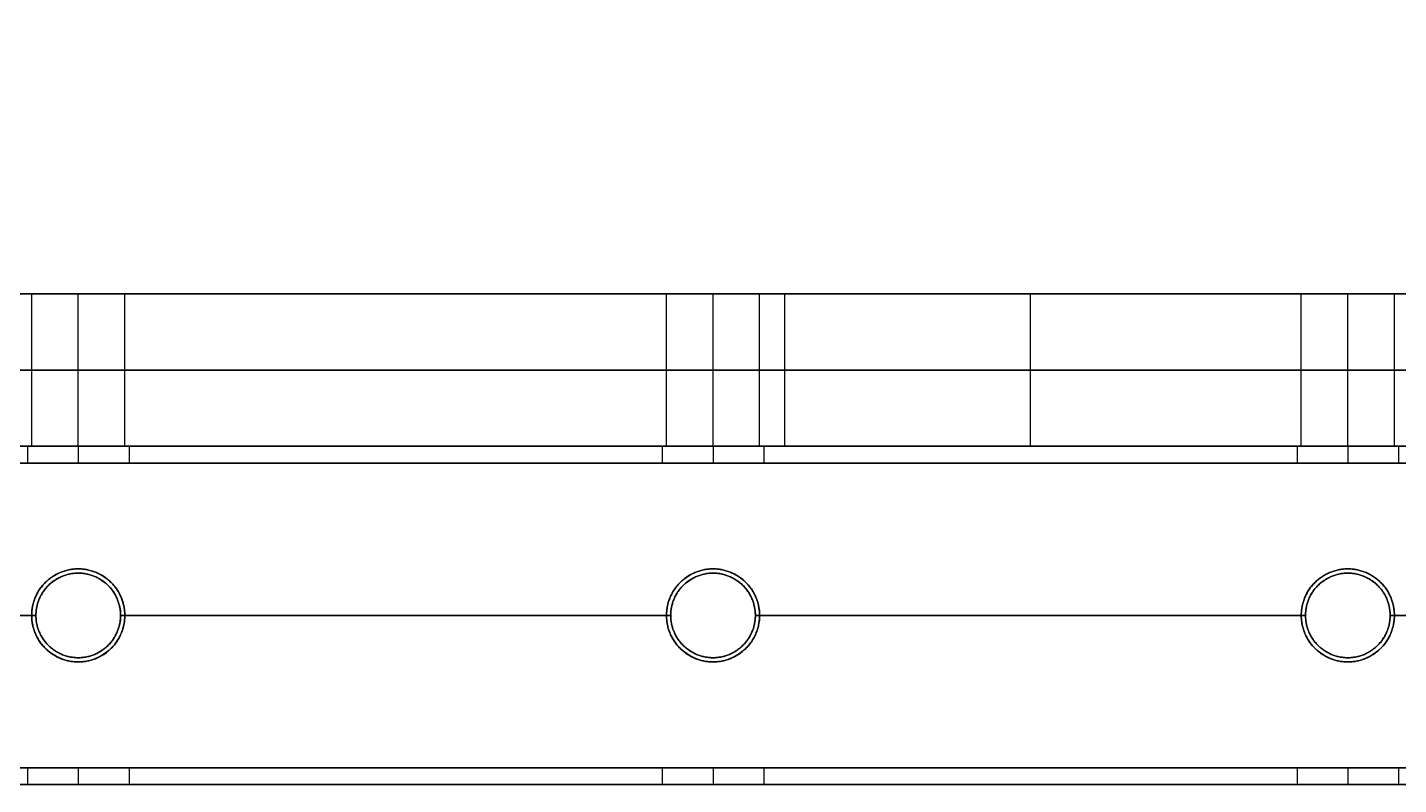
# Model space of a CAD drawing. Header units: millimetres. Extents: x -6529 to 809, y -8611 to 207.
# Drawn here: x -417.5 to -255.5, y -5011.2 to -4921.7 of the extents above; entities that cross this region are included whole.
import ezdxf

# ---------------------------------------------------------------- set-up
doc = ezdxf.new("R2010")
doc.units = ezdxf.units.MM
doc.header["$MEASUREMENT"] = 0
for name, color, linetype, true_color in [('gaten$11mm', 7, 'Continuous', 0xff6a35), ('platen', 7, 'Continuous', 0x007f00), ('staal', 5, 'Continuous', 0x0000ff)]:
    doc.layers.add(name, color=color, linetype=linetype, true_color=true_color)

# ---------------------------------------------------------------- blocks, each defined once
blk = doc.blocks.new('top plaat')
at = {"layer": 'platen'}
for p, q in [((95.5, -1250.5), (95.5, -1250.5, 18)), ((170.5, -1250.5), (170.5, -1250.5, 18)), ((245.5, -1250.5), (245.5, -1250.5, 18)), ((90, -1256), (90, -1256, 18)), ((101, -1256), (101, -1256, 18)), ((165, -1256), (165, -1256, 18)), ((176, -1256), (176, -1256, 18)), ((240, -1256), (240, -1256, 18)), ((251, -1256), (251, -1256, 18)), ((95.5, -1261.5), (95.5, -1261.5, 18)), ((170.5, -1261.5), (170.5, -1261.5, 18)), ((245.5, -1261.5), (245.5, -1261.5, 18))]:
    blk.add_line(p, q, dxfattribs=at)
for points, knots in [([(95.5, -1261.5), (90, -1261.5), (90, -1256), (90, -1250.5), (95.5, -1250.5), (101, -1250.5), (101, -1256), (101, -1261.5), (95.5, -1261.5)], [-31.415927, -31.415927, -31.415927, -23.561945, -23.561945, -15.707963, -15.707963, -7.853982, -7.853982, 0, 0, 0]), ([(95.5, -1261.5, 18), (90, -1261.5, 18), (90, -1256, 18), (90, -1250.5, 18), (95.5, -1250.5, 18), (101, -1250.5, 18), (101, -1256, 18), (101, -1261.5, 18), (95.5, -1261.5, 18)], [-31.415927, -31.415927, -31.415927, -23.561945, -23.561945, -15.707963, -15.707963, -7.853982, -7.853982, 0, 0, 0]), ([(95.5, -1261.5, 9), (101, -1261.5, 9), (101, -1256, 9), (101, -1250.5, 9), (95.5, -1250.5, 9), (90, -1250.5, 9), (90, -1256, 9), (90, -1261.5, 9), (95.5, -1261.5, 9)], [0, 0, 0, 7.853982, 7.853982, 15.707963, 15.707963, 23.561945, 23.561945, 31.415927, 31.415927, 31.415927]), ([(170.5, -1261.5), (165, -1261.5), (165, -1256), (165, -1250.5), (170.5, -1250.5), (176, -1250.5), (176, -1256), (176, -1261.5), (170.5, -1261.5)], [-31.415927, -31.415927, -31.415927, -23.561945, -23.561945, -15.707963, -15.707963, -7.853982, -7.853982, 0, 0, 0]), ([(170.5, -1261.5, 18), (165, -1261.5, 18), (165, -1256, 18), (165, -1250.5, 18), (170.5, -1250.5, 18), (176, -1250.5, 18), (176, -1256, 18), (176, -1261.5, 18), (170.5, -1261.5, 18)], [-31.415927, -31.415927, -31.415927, -23.561945, -23.561945, -15.707963, -15.707963, -7.853982, -7.853982, 0, 0, 0]), ([(170.5, -1261.5, 9), (176, -1261.5, 9), (176, -1256, 9), (176, -1250.5, 9), (170.5, -1250.5, 9), (165, -1250.5, 9), (165, -1256, 9), (165, -1261.5, 9), (170.5, -1261.5, 9)], [0, 0, 0, 7.853982, 7.853982, 15.707963, 15.707963, 23.561945, 23.561945, 31.415927, 31.415927, 31.415927]), ([(245.5, -1261.5), (240, -1261.5), (240, -1256), (240, -1250.5), (245.5, -1250.5), (251, -1250.5), (251, -1256), (251, -1261.5), (245.5, -1261.5)], [-31.415927, -31.415927, -31.415927, -23.561945, -23.561945, -15.707963, -15.707963, -7.853982, -7.853982, 0, 0, 0]), ([(245.5, -1261.5, 18), (240, -1261.5, 18), (240, -1256, 18), (240, -1250.5, 18), (245.5, -1250.5, 18), (251, -1250.5, 18), (251, -1256, 18), (251, -1261.5, 18), (245.5, -1261.5, 18)], [-31.415927, -31.415927, -31.415927, -23.561945, -23.561945, -15.707963, -15.707963, -7.853982, -7.853982, 0, 0, 0]), ([(245.5, -1261.5, 9), (251, -1261.5, 9), (251, -1256, 9), (251, -1250.5, 9), (245.5, -1250.5, 9), (240, -1250.5, 9), (240, -1256, 9), (240, -1261.5, 9), (245.5, -1261.5, 9)], [0, 0, 0, 7.853982, 7.853982, 15.707963, 15.707963, 23.561945, 23.561945, 31.415927, 31.415927, 31.415927])]:
    blk.add_rational_spline(points, [1, 0.707106781187, 1, 0.707106781187, 1, 0.707106781187, 1, 0.707106781187, 1], degree=2, knots=knots, dxfattribs=at)
for points in [[(40, -1276), (349, -1276), (658, -1276), (967, -1276), (1276, -1276)], [(40, -1276, 18), (349, -1276, 18), (658, -1276, 18), (967, -1276, 18), (1276, -1276, 18)], [(40, -1276, 9), (349, -1276, 9), (658, -1276, 9), (967, -1276, 9), (1276, -1276, 9)]]:
    blk.add_open_spline(points, degree=2, knots=[5973.638309, 5973.638309, 5973.638309, 6592.931454, 6592.931454, 7212.2246, 7212.2246, 7212.2246], dxfattribs=at)
blk = doc.blocks.new('plaat base')
at = {"layer": 'platen'}
for p, q in [((1070.5, 43.5), (1070.5, 43.5, 18)), ((1145.5, 43.5), (1145.5, 43.5, 18)), ((1220.5, 43.5), (1220.5, 43.5, 18)), ((1065, 38), (1065, 38, 18)), ((1076, 38), (1076, 38, 18)), ((1140, 38), (1140, 38, 18)), ((1151, 38), (1151, 38, 18)), ((1215, 38), (1215, 38, 18)), ((1226, 38), (1226, 38, 18)), ((1070.5, 32.5), (1070.5, 32.5, 18)), ((1145.5, 32.5), (1145.5, 32.5, 18)), ((1220.5, 32.5), (1220.5, 32.5, 18)), ((58, -600), (1258, -600)), ((58, -600, 18), (1258, -600, 18)), ((95.5, -1232.5), (95.5, -1232.5, 18)), ((170.5, -1232.5), (170.5, -1232.5, 18)), ((245.5, -1232.5), (245.5, -1232.5, 18)), ((90, -1238), (90, -1238, 18)), ((101, -1238), (101, -1238, 18)), ((165, -1238), (165, -1238, 18)), ((176, -1238), (176, -1238, 18)), ((240, -1238), (240, -1238, 18)), ((251, -1238), (251, -1238, 18)), ((95.5, -1243.5), (95.5, -1243.5, 18)), ((170.5, -1243.5), (170.5, -1243.5, 18)), ((245.5, -1243.5), (245.5, -1243.5, 18))]:
    blk.add_line(p, q, dxfattribs=at)
for points in [[(1258, 58), (1108, 58), (958, 58)], [(1258, 58, 18), (1108, 58, 18), (958, 58, 18)], [(1258, 58, 9), (1108, 58, 9), (958, 58, 9)], [(1108, 58), (1108, 58, 9), (1108, 58, 18)], [(958, -1200), (1137, -1200), (1316, -1200)], [(958, -1200, 18), (1137, -1200, 18), (1316, -1200, 18)], [(958, -1200, 9), (1137, -1200, 9), (1316, -1200, 9)], [(1137, -1200), (1137, -1200, 9), (1137, -1200, 18)], [(58, -1258), (208, -1258), (358, -1258)], [(58, -1258, 18), (208, -1258, 18), (358, -1258, 18)], [(58, -1258, 9), (208, -1258, 9), (358, -1258, 9)], [(208, -1258), (208, -1258, 9), (208, -1258, 18)]]:
    blk.add_open_spline(points, degree=2, dxfattribs=at)
for points in [[(1070.5, 43.5), (1076, 43.5), (1076, 38), (1076, 32.5), (1070.5, 32.5), (1065, 32.5), (1065, 38), (1065, 43.5), (1070.5, 43.5)], [(1070.5, 43.5, 18), (1076, 43.5, 18), (1076, 38, 18), (1076, 32.5, 18), (1070.5, 32.5, 18), (1065, 32.5, 18), (1065, 38, 18), (1065, 43.5, 18), (1070.5, 43.5, 18)], [(1145.5, 43.5), (1151, 43.5), (1151, 38), (1151, 32.5), (1145.5, 32.5), (1140, 32.5), (1140, 38), (1140, 43.5), (1145.5, 43.5)], [(1145.5, 43.5, 18), (1151, 43.5, 18), (1151, 38, 18), (1151, 32.5, 18), (1145.5, 32.5, 18), (1140, 32.5, 18), (1140, 38, 18), (1140, 43.5, 18), (1145.5, 43.5, 18)], [(1220.5, 43.5), (1226, 43.5), (1226, 38), (1226, 32.5), (1220.5, 32.5), (1215, 32.5), (1215, 38), (1215, 43.5), (1220.5, 43.5)], [(1220.5, 43.5, 18), (1226, 43.5, 18), (1226, 38, 18), (1226, 32.5, 18), (1220.5, 32.5, 18), (1215, 32.5, 18), (1215, 38, 18), (1215, 43.5, 18), (1220.5, 43.5, 18)], [(95.5, -1243.5), (90, -1243.5), (90, -1238), (90, -1232.5), (95.5, -1232.5), (101, -1232.5), (101, -1238), (101, -1243.5), (95.5, -1243.5)], [(95.5, -1243.5, 18), (90, -1243.5, 18), (90, -1238, 18), (90, -1232.5, 18), (95.5, -1232.5, 18), (101, -1232.5, 18), (101, -1238, 18), (101, -1243.5, 18), (95.5, -1243.5, 18)], [(170.5, -1243.5), (165, -1243.5), (165, -1238), (165, -1232.5), (170.5, -1232.5), (176, -1232.5), (176, -1238), (176, -1243.5), (170.5, -1243.5)], [(170.5, -1243.5, 18), (165, -1243.5, 18), (165, -1238, 18), (165, -1232.5, 18), (170.5, -1232.5, 18), (176, -1232.5, 18), (176, -1238, 18), (176, -1243.5, 18), (170.5, -1243.5, 18)], [(245.5, -1243.5), (240, -1243.5), (240, -1238), (240, -1232.5), (245.5, -1232.5), (251, -1232.5), (251, -1238), (251, -1243.5), (245.5, -1243.5)], [(245.5, -1243.5, 18), (240, -1243.5, 18), (240, -1238, 18), (240, -1232.5, 18), (245.5, -1232.5, 18), (251, -1232.5, 18), (251, -1238, 18), (251, -1243.5, 18), (245.5, -1243.5, 18)]]:
    blk.add_rational_spline(points, [1, 0.707106781187, 1, 0.707106781187, 1, 0.707106781187, 1, 0.707106781187, 1], degree=2, knots=[-31.415927, -31.415927, -31.415927, -23.561945, -23.561945, -15.707963, -15.707963, -7.853982, -7.853982, 0, 0, 0], dxfattribs=at)

msp = doc.modelspace()

# ---------------------------------------------------------------- linework, layer by layer
at = {"layer": 'gaten$11mm'}
for centre in [(-411.47, -4991.21), (-336.47, -4991.21), (-261.47, -4991.21)]:
    msp.add_circle(centre, 5.5, dxfattribs=at)
at = {"layer": 'gaten$11mm', "extrusion": (0, 1, 0)}
for centre in [(411.47, 20, -5011.21), (336.47, 20, -5011.21), (261.47, 20, -5011.21)]:
    msp.add_circle(centre, 5.5, dxfattribs=at)
at = {"layer": 'staal'}
for p, q in [((-417.47, -4971.21, 20), (-417.47, -4973.21, 20)), ((-417.47, -4971.21, 1296), (-417.47, -4973.21, 1296)), ((-411.47, -4971.21, 26), (-411.47, -4973.21, 26)), ((-411.47, -4971.21, 14), (-411.47, -4973.21, 14)), ((-411.47, -4971.21, 1302), (-411.47, -4973.21, 1302)), ((-411.47, -4971.21, 1290), (-411.47, -4973.21, 1290)), ((-405.47, -4971.21, 20), (-405.47, -4973.21, 20)), ((-405.47, -4971.21, 1296), (-405.47, -4973.21, 1296)), ((-342.47, -4971.21, 20), (-342.47, -4973.21, 20)), ((-342.47, -4971.21, 1296), (-342.47, -4973.21, 1296)), ((-336.47, -4971.21, 26), (-336.47, -4973.21, 26)), ((-336.47, -4971.21, 14), (-336.47, -4973.21, 14)), ((-336.47, -4971.21, 1302), (-336.47, -4973.21, 1302)), ((-336.47, -4971.21, 1290), (-336.47, -4973.21, 1290)), ((-330.47, -4971.21, 20), (-330.47, -4973.21, 20)), ((-330.47, -4971.21, 1296), (-330.47, -4973.21, 1296)), ((-267.47, -4971.21, 20), (-267.47, -4973.21, 20)), ((-267.47, -4971.21, 1296), (-267.47, -4973.21, 1296)), ((-261.47, -4971.21, 26), (-261.47, -4973.21, 26)), ((-261.47, -4971.21, 14), (-261.47, -4973.21, 14)), ((-261.47, -4971.21, 1302), (-261.47, -4973.21, 1302)), ((-261.47, -4971.21, 1290), (-261.47, -4973.21, 1290)), ((-255.47, -4971.21, 20), (-255.47, -4973.21, 20)), ((-411.47, -4986.21), (-411.47, -4986.21, 2)), ((-411.47, -4986.21, 38), (-411.47, -4986.21, 40)), ((-411.47, -4986.21, 1276), (-411.47, -4986.21, 1278)), ((-411.47, -4986.21, 1314), (-411.47, -4986.21, 1316)), ((-336.47, -4986.21), (-336.47, -4986.21, 2)), ((-336.47, -4986.21, 38), (-336.47, -4986.21, 40)), ((-336.47, -4986.21, 1276), (-336.47, -4986.21, 1278)), ((-336.47, -4986.21, 1314), (-336.47, -4986.21, 1316)), ((-261.47, -4986.21), (-261.47, -4986.21, 2)), ((-261.47, -4986.21, 38), (-261.47, -4986.21, 40)), ((-261.47, -4986.21, 1276), (-261.47, -4986.21, 1278)), ((-261.47, -4986.21, 1314), (-261.47, -4986.21, 1316)), ((-416.47, -4991.21, 38), (-416.47, -4991.21, 40)), ((-416.47, -4991.21), (-416.47, -4991.21, 2)), ((-416.47, -4991.21, 1314), (-416.47, -4991.21, 1316)), ((-416.47, -4991.21, 1276), (-416.47, -4991.21, 1278)), ((-406.47, -4991.21, 38), (-406.47, -4991.21, 40)), ((-406.47, -4991.21), (-406.47, -4991.21, 2)), ((-406.47, -4991.21, 1314), (-406.47, -4991.21, 1316)), ((-406.47, -4991.21, 1276), (-406.47, -4991.21, 1278)), ((-341.47, -4991.21, 38), (-341.47, -4991.21, 40)), ((-341.47, -4991.21), (-341.47, -4991.21, 2)), ((-341.47, -4991.21, 1314), (-341.47, -4991.21, 1316)), ((-341.47, -4991.21, 1276), (-341.47, -4991.21, 1278)), ((-331.47, -4991.21, 38), (-331.47, -4991.21, 40)), ((-331.47, -4991.21), (-331.47, -4991.21, 2)), ((-331.47, -4991.21, 1314), (-331.47, -4991.21, 1316)), ((-331.47, -4991.21, 1276), (-331.47, -4991.21, 1278)), ((-266.47, -4991.21, 38), (-266.47, -4991.21, 40)), ((-266.47, -4991.21), (-266.47, -4991.21, 2)), ((-266.47, -4991.21, 1314), (-266.47, -4991.21, 1316)), ((-266.47, -4991.21, 1276), (-266.47, -4991.21, 1278)), ((-256.47, -4991.21, 38), (-256.47, -4991.21, 40)), ((-256.47, -4991.21), (-256.47, -4991.21, 2)), ((-256.47, -4991.21, 1314), (-256.47, -4991.21, 1316)), ((-256.47, -4991.21, 1276), (-256.47, -4991.21, 1278)), ((-411.47, -4996.21, 38), (-411.47, -4996.21, 40)), ((-411.47, -4996.21), (-411.47, -4996.21, 2)), ((-411.47, -4996.21, 1314), (-411.47, -4996.21, 1316)), ((-411.47, -4996.21, 1276), (-411.47, -4996.21, 1278)), ((-336.47, -4996.21, 38), (-336.47, -4996.21, 40)), ((-336.47, -4996.21), (-336.47, -4996.21, 2)), ((-336.47, -4996.21, 1314), (-336.47, -4996.21, 1316)), ((-336.47, -4996.21, 1276), (-336.47, -4996.21, 1278)), ((-261.47, -4996.21, 38), (-261.47, -4996.21, 40)), ((-261.47, -4996.21), (-261.47, -4996.21, 2)), ((-261.47, -4996.21, 1314), (-261.47, -4996.21, 1316)), ((-261.47, -4996.21, 1276), (-261.47, -4996.21, 1278)), ((-417.47, -5009.21, 20), (-417.47, -5011.21, 20)), ((-417.47, -5009.21, 1296), (-417.47, -5011.21, 1296)), ((-411.47, -5009.21, 26), (-411.47, -5011.21, 26)), ((-411.47, -5009.21, 14), (-411.47, -5011.21, 14)), ((-411.47, -5009.21, 1302), (-411.47, -5011.21, 1302)), ((-411.47, -5009.21, 1290), (-411.47, -5011.21, 1290)), ((-405.47, -5009.21, 20), (-405.47, -5011.21, 20)), ((-405.47, -5009.21, 1296), (-405.47, -5011.21, 1296)), ((-342.47, -5009.21, 20), (-342.47, -5011.21, 20)), ((-342.47, -5009.21, 1296), (-342.47, -5011.21, 1296)), ((-336.47, -5009.21, 26), (-336.47, -5011.21, 26)), ((-336.47, -5009.21, 14), (-336.47, -5011.21, 14)), ((-336.47, -5009.21, 1302), (-336.47, -5011.21, 1302)), ((-336.47, -5009.21, 1290), (-336.47, -5011.21, 1290)), ((-330.47, -5009.21, 20), (-330.47, -5011.21, 20)), ((-330.47, -5009.21, 1296), (-330.47, -5011.21, 1296)), ((-267.47, -5009.21, 20), (-267.47, -5011.21, 20)), ((-267.47, -5009.21, 1296), (-267.47, -5011.21, 1296)), ((-261.47, -5009.21, 26), (-261.47, -5011.21, 26)), ((-261.47, -5009.21, 14), (-261.47, -5011.21, 14)), ((-261.47, -5009.21, 1302), (-261.47, -5011.21, 1302)), ((-261.47, -5009.21, 1290), (-261.47, -5011.21, 1290)), ((-255.47, -5009.21, 20), (-255.47, -5011.21, 20))]:
    msp.add_line(p, q, dxfattribs=at)
for points in [[(-506.97, -3695.21), (809.03, -3695.21), (809.03, -5011.21), (-506.97, -5011.21)], [(-466.97, -3735.21), (769.03, -3735.21), (769.03, -4971.21), (-466.97, -4971.21)]]:
    msp.add_lwpolyline(points, close=True, dxfattribs=at)
for centre in [(-411.47, -4991.21), (-411.47, -4991.21, 39), (-411.47, -4991.21, 1), (-411.47, -4991.21, 1276), (-411.47, -4991.21, 1315), (-411.47, -4991.21, 1277), (-336.47, -4991.21), (-336.47, -4991.21, 39), (-336.47, -4991.21, 1), (-336.47, -4991.21, 1276), (-336.47, -4991.21, 1315), (-336.47, -4991.21, 1277), (-261.47, -4991.21), (-261.47, -4991.21, 39), (-261.47, -4991.21, 1), (-261.47, -4991.21, 1276), (-261.47, -4991.21, 1315), (-261.47, -4991.21, 1277)]:
    msp.add_circle(centre, 5, dxfattribs=at)
for points in [[(769.03, -4971.21), (151.03, -4971.21), (-466.97, -4971.21)], [(769.03, -4971.21, 40), (151.03, -4971.21, 40), (-466.97, -4971.21, 40)], [(-417.47, -4971.21, 20), (-442.22, -4971.21, 20), (-466.97, -4971.21, 20)], [(-466.97, -4971.21, 1276), (151.03, -4971.21, 1276), (769.03, -4971.21, 1276)], [(-466.97, -4971.21, 1316), (151.03, -4971.21, 1316), (769.03, -4971.21, 1316)], [(-466.97, -4971.21, 1296), (-442.22, -4971.21, 1296), (-417.47, -4971.21, 1296)], [(-342.47, -4971.21, 20), (-373.97, -4971.21, 20), (-405.47, -4971.21, 20)], [(-405.47, -4971.21, 1296), (-373.97, -4971.21, 1296), (-342.47, -4971.21, 1296)], [(-267.47, -4971.21, 20), (-298.97, -4971.21, 20), (-330.47, -4971.21, 20)], [(-330.47, -4971.21, 1296), (-298.97, -4971.21, 1296), (-267.47, -4971.21, 1296)], [(771.03, -4973.21, 38), (151.03, -4973.21, 38), (-468.97, -4973.21, 38)], [(771.03, -4973.21, 2), (151.03, -4973.21, 2), (-468.97, -4973.21, 2)], [(-417.47, -4973.21, 20), (-443.22, -4973.21, 20), (-468.97, -4973.21, 20)], [(-468.97, -4973.21, 1314), (151.03, -4973.21, 1314), (771.03, -4973.21, 1314)], [(-468.97, -4973.21, 1278), (151.03, -4973.21, 1278), (771.03, -4973.21, 1278)], [(-468.97, -4973.21, 1296), (-443.22, -4973.21, 1296), (-417.47, -4973.21, 1296)], [(-342.47, -4973.21, 20), (-373.97, -4973.21, 20), (-405.47, -4973.21, 20)], [(-405.47, -4973.21, 1296), (-373.97, -4973.21, 1296), (-342.47, -4973.21, 1296)], [(-267.47, -4973.21, 20), (-298.97, -4973.21, 20), (-330.47, -4973.21, 20)], [(-330.47, -4973.21, 1296), (-298.97, -4973.21, 1296), (-267.47, -4973.21, 1296)], [(-192.47, -4973.21, 20), (-223.97, -4973.21, 20), (-255.47, -4973.21, 20)], [(-416.47, -4991.21, 40), (-451.72, -4991.21, 40), (-486.97, -4991.21, 40)], [(-416.47, -4991.21, 38), (-451.72, -4991.21, 38), (-486.97, -4991.21, 38)], [(-416.47, -4991.21, 2), (-451.72, -4991.21, 2), (-486.97, -4991.21, 2)], [(-416.47, -4991.21), (-451.72, -4991.21), (-486.97, -4991.21)], [(-486.97, -4991.21, 1316), (-451.72, -4991.21, 1316), (-416.47, -4991.21, 1316)], [(-486.97, -4991.21, 1314), (-451.72, -4991.21, 1314), (-416.47, -4991.21, 1314)], [(-486.97, -4991.21, 1278), (-451.72, -4991.21, 1278), (-416.47, -4991.21, 1278)], [(-486.97, -4991.21, 1276), (-451.72, -4991.21, 1276), (-416.47, -4991.21, 1276)], [(-341.47, -4991.21, 40), (-373.97, -4991.21, 40), (-406.47, -4991.21, 40)], [(-341.47, -4991.21, 38), (-373.97, -4991.21, 38), (-406.47, -4991.21, 38)], [(-341.47, -4991.21, 2), (-373.97, -4991.21, 2), (-406.47, -4991.21, 2)], [(-341.47, -4991.21), (-373.97, -4991.21), (-406.47, -4991.21)], [(-406.47, -4991.21, 1316), (-373.97, -4991.21, 1316), (-341.47, -4991.21, 1316)], [(-406.47, -4991.21, 1314), (-373.97, -4991.21, 1314), (-341.47, -4991.21, 1314)], [(-406.47, -4991.21, 1278), (-373.97, -4991.21, 1278), (-341.47, -4991.21, 1278)], [(-406.47, -4991.21, 1276), (-373.97, -4991.21, 1276), (-341.47, -4991.21, 1276)], [(-266.47, -4991.21, 40), (-298.97, -4991.21, 40), (-331.47, -4991.21, 40)], [(-266.47, -4991.21, 38), (-298.97, -4991.21, 38), (-331.47, -4991.21, 38)], [(-266.47, -4991.21, 2), (-298.97, -4991.21, 2), (-331.47, -4991.21, 2)], [(-266.47, -4991.21), (-298.97, -4991.21), (-331.47, -4991.21)], [(-331.47, -4991.21, 1316), (-298.97, -4991.21, 1316), (-266.47, -4991.21, 1316)], [(-331.47, -4991.21, 1314), (-298.97, -4991.21, 1314), (-266.47, -4991.21, 1314)], [(-331.47, -4991.21, 1278), (-298.97, -4991.21, 1278), (-266.47, -4991.21, 1278)], [(-331.47, -4991.21, 1276), (-298.97, -4991.21, 1276), (-266.47, -4991.21, 1276)], [(-191.47, -4991.21, 40), (-223.97, -4991.21, 40), (-256.47, -4991.21, 40)], [(-191.47, -4991.21, 38), (-223.97, -4991.21, 38), (-256.47, -4991.21, 38)], [(-191.47, -4991.21, 2), (-223.97, -4991.21, 2), (-256.47, -4991.21, 2)], [(-191.47, -4991.21), (-223.97, -4991.21), (-256.47, -4991.21)], [(-256.47, -4991.21, 1316), (-223.97, -4991.21, 1316), (-191.47, -4991.21, 1316)], [(-256.47, -4991.21, 1314), (-223.97, -4991.21, 1314), (-191.47, -4991.21, 1314)], [(-256.47, -4991.21, 1278), (-223.97, -4991.21, 1278), (-191.47, -4991.21, 1278)], [(-256.47, -4991.21, 1276), (-223.97, -4991.21, 1276), (-191.47, -4991.21, 1276)], [(807.03, -5009.21, 38), (151.03, -5009.21, 38), (-504.97, -5009.21, 38)], [(807.03, -5009.21, 2), (151.03, -5009.21, 2), (-504.97, -5009.21, 2)], [(-417.47, -5009.21, 20), (-461.22, -5009.21, 20), (-504.97, -5009.21, 20)], [(-504.97, -5009.21, 1314), (151.03, -5009.21, 1314), (807.03, -5009.21, 1314)], [(-504.97, -5009.21, 1278), (151.03, -5009.21, 1278), (807.03, -5009.21, 1278)], [(-504.97, -5009.21, 1296), (-461.22, -5009.21, 1296), (-417.47, -5009.21, 1296)], [(-342.47, -5009.21, 20), (-373.97, -5009.21, 20), (-405.47, -5009.21, 20)], [(-405.47, -5009.21, 1296), (-373.97, -5009.21, 1296), (-342.47, -5009.21, 1296)], [(-267.47, -5009.21, 20), (-298.97, -5009.21, 20), (-330.47, -5009.21, 20)], [(-330.47, -5009.21, 1296), (-298.97, -5009.21, 1296), (-267.47, -5009.21, 1296)], [(809.03, -5011.21), (151.03, -5011.21), (-506.97, -5011.21)], [(809.03, -5011.21, 40), (151.03, -5011.21, 40), (-506.97, -5011.21, 40)], [(-417.47, -5011.21, 20), (-462.22, -5011.21, 20), (-506.97, -5011.21, 20)], [(-506.97, -5011.21, 1276), (151.03, -5011.21, 1276), (809.03, -5011.21, 1276)], [(-506.97, -5011.21, 1316), (151.03, -5011.21, 1316), (809.03, -5011.21, 1316)], [(-506.97, -5011.21, 1296), (-462.22, -5011.21, 1296), (-417.47, -5011.21, 1296)], [(-342.47, -5011.21, 20), (-373.97, -5011.21, 20), (-405.47, -5011.21, 20)], [(-405.47, -5011.21, 1296), (-373.97, -5011.21, 1296), (-342.47, -5011.21, 1296)], [(-267.47, -5011.21, 20), (-298.97, -5011.21, 20), (-330.47, -5011.21, 20)], [(-330.47, -5011.21, 1296), (-298.97, -5011.21, 1296), (-267.47, -5011.21, 1296)], [(-192.47, -5011.21, 20), (-223.97, -5011.21, 20), (-255.47, -5011.21, 20)]]:
    msp.add_open_spline(points, degree=2, dxfattribs=at)
for points, knots in [([(-411.47, -4971.21, 26), (-405.47, -4971.21, 26), (-405.47, -4971.21, 20), (-405.47, -4971.21, 14), (-411.47, -4971.21, 14), (-417.47, -4971.21, 14), (-417.47, -4971.21, 20), (-417.47, -4971.21, 26), (-411.47, -4971.21, 26)], [0, 0, 0, 7.853982, 7.853982, 15.707963, 15.707963, 23.561945, 23.561945, 31.415927, 31.415927, 31.415927]), ([(-411.47, -4971.21, 1302), (-417.47, -4971.21, 1302), (-417.47, -4971.21, 1296), (-417.47, -4971.21, 1290), (-411.47, -4971.21, 1290), (-405.47, -4971.21, 1290), (-405.47, -4971.21, 1296), (-405.47, -4971.21, 1302), (-411.47, -4971.21, 1302)], [0, 0, 0, 7.853982, 7.853982, 15.707963, 15.707963, 23.561945, 23.561945, 31.415927, 31.415927, 31.415927]), ([(-336.47, -4971.21, 26), (-330.47, -4971.21, 26), (-330.47, -4971.21, 20), (-330.47, -4971.21, 14), (-336.47, -4971.21, 14), (-342.47, -4971.21, 14), (-342.47, -4971.21, 20), (-342.47, -4971.21, 26), (-336.47, -4971.21, 26)], [0, 0, 0, 7.853982, 7.853982, 15.707963, 15.707963, 23.561945, 23.561945, 31.415927, 31.415927, 31.415927]), ([(-336.47, -4971.21, 1302), (-342.47, -4971.21, 1302), (-342.47, -4971.21, 1296), (-342.47, -4971.21, 1290), (-336.47, -4971.21, 1290), (-330.47, -4971.21, 1290), (-330.47, -4971.21, 1296), (-330.47, -4971.21, 1302), (-336.47, -4971.21, 1302)], [0, 0, 0, 7.853982, 7.853982, 15.707963, 15.707963, 23.561945, 23.561945, 31.415927, 31.415927, 31.415927]), ([(-261.47, -4971.21, 26), (-255.47, -4971.21, 26), (-255.47, -4971.21, 20), (-255.47, -4971.21, 14), (-261.47, -4971.21, 14), (-267.47, -4971.21, 14), (-267.47, -4971.21, 20), (-267.47, -4971.21, 26), (-261.47, -4971.21, 26)], [0, 0, 0, 7.853982, 7.853982, 15.707963, 15.707963, 23.561945, 23.561945, 31.415927, 31.415927, 31.415927]), ([(-261.47, -4971.21, 1302), (-267.47, -4971.21, 1302), (-267.47, -4971.21, 1296), (-267.47, -4971.21, 1290), (-261.47, -4971.21, 1290), (-255.47, -4971.21, 1290), (-255.47, -4971.21, 1296), (-255.47, -4971.21, 1302), (-261.47, -4971.21, 1302)], [0, 0, 0, 7.853982, 7.853982, 15.707963, 15.707963, 23.561945, 23.561945, 31.415927, 31.415927, 31.415927]), ([(-411.47, -4973.21, 26), (-417.47, -4973.21, 26), (-417.47, -4973.21, 20), (-417.47, -4973.21, 14), (-411.47, -4973.21, 14), (-405.47, -4973.21, 14), (-405.47, -4973.21, 20), (-405.47, -4973.21, 26), (-411.47, -4973.21, 26)], [-31.415927, -31.415927, -31.415927, -23.561945, -23.561945, -15.707963, -15.707963, -7.853982, -7.853982, 0, 0, 0]), ([(-411.47, -4973.21, 1302), (-405.47, -4973.21, 1302), (-405.47, -4973.21, 1296), (-405.47, -4973.21, 1290), (-411.47, -4973.21, 1290), (-417.47, -4973.21, 1290), (-417.47, -4973.21, 1296), (-417.47, -4973.21, 1302), (-411.47, -4973.21, 1302)], [-31.415927, -31.415927, -31.415927, -23.561945, -23.561945, -15.707963, -15.707963, -7.853982, -7.853982, 0, 0, 0]), ([(-336.47, -4973.21, 26), (-342.47, -4973.21, 26), (-342.47, -4973.21, 20), (-342.47, -4973.21, 14), (-336.47, -4973.21, 14), (-330.47, -4973.21, 14), (-330.47, -4973.21, 20), (-330.47, -4973.21, 26), (-336.47, -4973.21, 26)], [-31.415927, -31.415927, -31.415927, -23.561945, -23.561945, -15.707963, -15.707963, -7.853982, -7.853982, 0, 0, 0]), ([(-336.47, -4973.21, 1302), (-330.47, -4973.21, 1302), (-330.47, -4973.21, 1296), (-330.47, -4973.21, 1290), (-336.47, -4973.21, 1290), (-342.47, -4973.21, 1290), (-342.47, -4973.21, 1296), (-342.47, -4973.21, 1302), (-336.47, -4973.21, 1302)], [-31.415927, -31.415927, -31.415927, -23.561945, -23.561945, -15.707963, -15.707963, -7.853982, -7.853982, 0, 0, 0]), ([(-261.47, -4973.21, 26), (-267.47, -4973.21, 26), (-267.47, -4973.21, 20), (-267.47, -4973.21, 14), (-261.47, -4973.21, 14), (-255.47, -4973.21, 14), (-255.47, -4973.21, 20), (-255.47, -4973.21, 26), (-261.47, -4973.21, 26)], [-31.415927, -31.415927, -31.415927, -23.561945, -23.561945, -15.707963, -15.707963, -7.853982, -7.853982, 0, 0, 0]), ([(-261.47, -4973.21, 1302), (-255.47, -4973.21, 1302), (-255.47, -4973.21, 1296), (-255.47, -4973.21, 1290), (-261.47, -4973.21, 1290), (-267.47, -4973.21, 1290), (-267.47, -4973.21, 1296), (-267.47, -4973.21, 1302), (-261.47, -4973.21, 1302)], [-31.415927, -31.415927, -31.415927, -23.561945, -23.561945, -15.707963, -15.707963, -7.853982, -7.853982, 0, 0, 0]), ([(-411.47, -4986.21, 40), (-416.47, -4986.21, 40), (-416.47, -4991.21, 40), (-416.47, -4996.21, 40), (-411.47, -4996.21, 40), (-406.47, -4996.21, 40), (-406.47, -4991.21, 40), (-406.47, -4986.21, 40), (-411.47, -4986.21, 40)], [-31.415927, -31.415927, -31.415927, -23.561945, -23.561945, -15.707963, -15.707963, -7.853982, -7.853982, 0, 0, 0]), ([(-411.47, -4986.21, 38), (-406.47, -4986.21, 38), (-406.47, -4991.21, 38), (-406.47, -4996.21, 38), (-411.47, -4996.21, 38), (-416.47, -4996.21, 38), (-416.47, -4991.21, 38), (-416.47, -4986.21, 38), (-411.47, -4986.21, 38)], [0, 0, 0, 7.853982, 7.853982, 15.707963, 15.707963, 23.561945, 23.561945, 31.415927, 31.415927, 31.415927]), ([(-411.47, -4986.21, 2), (-416.47, -4986.21, 2), (-416.47, -4991.21, 2), (-416.47, -4996.21, 2), (-411.47, -4996.21, 2), (-406.47, -4996.21, 2), (-406.47, -4991.21, 2), (-406.47, -4986.21, 2), (-411.47, -4986.21, 2)], [-31.415927, -31.415927, -31.415927, -23.561945, -23.561945, -15.707963, -15.707963, -7.853982, -7.853982, 0, 0, 0]), ([(-411.47, -4986.21, 1316), (-406.47, -4986.21, 1316), (-406.47, -4991.21, 1316), (-406.47, -4996.21, 1316), (-411.47, -4996.21, 1316), (-416.47, -4996.21, 1316), (-416.47, -4991.21, 1316), (-416.47, -4986.21, 1316), (-411.47, -4986.21, 1316)], [-31.415927, -31.415927, -31.415927, -23.561945, -23.561945, -15.707963, -15.707963, -7.853982, -7.853982, 0, 0, 0]), ([(-411.47, -4986.21, 1314), (-416.47, -4986.21, 1314), (-416.47, -4991.21, 1314), (-416.47, -4996.21, 1314), (-411.47, -4996.21, 1314), (-406.47, -4996.21, 1314), (-406.47, -4991.21, 1314), (-406.47, -4986.21, 1314), (-411.47, -4986.21, 1314)], [0, 0, 0, 7.853982, 7.853982, 15.707963, 15.707963, 23.561945, 23.561945, 31.415927, 31.415927, 31.415927]), ([(-411.47, -4986.21, 1278), (-406.47, -4986.21, 1278), (-406.47, -4991.21, 1278), (-406.47, -4996.21, 1278), (-411.47, -4996.21, 1278), (-416.47, -4996.21, 1278), (-416.47, -4991.21, 1278), (-416.47, -4986.21, 1278), (-411.47, -4986.21, 1278)], [-31.415927, -31.415927, -31.415927, -23.561945, -23.561945, -15.707963, -15.707963, -7.853982, -7.853982, 0, 0, 0]), ([(-336.47, -4986.21, 40), (-341.47, -4986.21, 40), (-341.47, -4991.21, 40), (-341.47, -4996.21, 40), (-336.47, -4996.21, 40), (-331.47, -4996.21, 40), (-331.47, -4991.21, 40), (-331.47, -4986.21, 40), (-336.47, -4986.21, 40)], [-31.415927, -31.415927, -31.415927, -23.561945, -23.561945, -15.707963, -15.707963, -7.853982, -7.853982, 0, 0, 0]), ([(-336.47, -4986.21, 38), (-331.47, -4986.21, 38), (-331.47, -4991.21, 38), (-331.47, -4996.21, 38), (-336.47, -4996.21, 38), (-341.47, -4996.21, 38), (-341.47, -4991.21, 38), (-341.47, -4986.21, 38), (-336.47, -4986.21, 38)], [0, 0, 0, 7.853982, 7.853982, 15.707963, 15.707963, 23.561945, 23.561945, 31.415927, 31.415927, 31.415927]), ([(-336.47, -4986.21, 2), (-341.47, -4986.21, 2), (-341.47, -4991.21, 2), (-341.47, -4996.21, 2), (-336.47, -4996.21, 2), (-331.47, -4996.21, 2), (-331.47, -4991.21, 2), (-331.47, -4986.21, 2), (-336.47, -4986.21, 2)], [-31.415927, -31.415927, -31.415927, -23.561945, -23.561945, -15.707963, -15.707963, -7.853982, -7.853982, 0, 0, 0]), ([(-336.47, -4986.21, 1316), (-331.47, -4986.21, 1316), (-331.47, -4991.21, 1316), (-331.47, -4996.21, 1316), (-336.47, -4996.21, 1316), (-341.47, -4996.21, 1316), (-341.47, -4991.21, 1316), (-341.47, -4986.21, 1316), (-336.47, -4986.21, 1316)], [-31.415927, -31.415927, -31.415927, -23.561945, -23.561945, -15.707963, -15.707963, -7.853982, -7.853982, 0, 0, 0]), ([(-336.47, -4986.21, 1314), (-341.47, -4986.21, 1314), (-341.47, -4991.21, 1314), (-341.47, -4996.21, 1314), (-336.47, -4996.21, 1314), (-331.47, -4996.21, 1314), (-331.47, -4991.21, 1314), (-331.47, -4986.21, 1314), (-336.47, -4986.21, 1314)], [0, 0, 0, 7.853982, 7.853982, 15.707963, 15.707963, 23.561945, 23.561945, 31.415927, 31.415927, 31.415927]), ([(-336.47, -4986.21, 1278), (-331.47, -4986.21, 1278), (-331.47, -4991.21, 1278), (-331.47, -4996.21, 1278), (-336.47, -4996.21, 1278), (-341.47, -4996.21, 1278), (-341.47, -4991.21, 1278), (-341.47, -4986.21, 1278), (-336.47, -4986.21, 1278)], [-31.415927, -31.415927, -31.415927, -23.561945, -23.561945, -15.707963, -15.707963, -7.853982, -7.853982, 0, 0, 0]), ([(-261.47, -4986.21, 40), (-266.47, -4986.21, 40), (-266.47, -4991.21, 40), (-266.47, -4996.21, 40), (-261.47, -4996.21, 40), (-256.47, -4996.21, 40), (-256.47, -4991.21, 40), (-256.47, -4986.21, 40), (-261.47, -4986.21, 40)], [-31.415927, -31.415927, -31.415927, -23.561945, -23.561945, -15.707963, -15.707963, -7.853982, -7.853982, 0, 0, 0]), ([(-261.47, -4986.21, 38), (-256.47, -4986.21, 38), (-256.47, -4991.21, 38), (-256.47, -4996.21, 38), (-261.47, -4996.21, 38), (-266.47, -4996.21, 38), (-266.47, -4991.21, 38), (-266.47, -4986.21, 38), (-261.47, -4986.21, 38)], [0, 0, 0, 7.853982, 7.853982, 15.707963, 15.707963, 23.561945, 23.561945, 31.415927, 31.415927, 31.415927]), ([(-261.47, -4986.21, 2), (-266.47, -4986.21, 2), (-266.47, -4991.21, 2), (-266.47, -4996.21, 2), (-261.47, -4996.21, 2), (-256.47, -4996.21, 2), (-256.47, -4991.21, 2), (-256.47, -4986.21, 2), (-261.47, -4986.21, 2)], [-31.415927, -31.415927, -31.415927, -23.561945, -23.561945, -15.707963, -15.707963, -7.853982, -7.853982, 0, 0, 0]), ([(-261.47, -4986.21, 1316), (-256.47, -4986.21, 1316), (-256.47, -4991.21, 1316), (-256.47, -4996.21, 1316), (-261.47, -4996.21, 1316), (-266.47, -4996.21, 1316), (-266.47, -4991.21, 1316), (-266.47, -4986.21, 1316), (-261.47, -4986.21, 1316)], [-31.415927, -31.415927, -31.415927, -23.561945, -23.561945, -15.707963, -15.707963, -7.853982, -7.853982, 0, 0, 0]), ([(-261.47, -4986.21, 1314), (-266.47, -4986.21, 1314), (-266.47, -4991.21, 1314), (-266.47, -4996.21, 1314), (-261.47, -4996.21, 1314), (-256.47, -4996.21, 1314), (-256.47, -4991.21, 1314), (-256.47, -4986.21, 1314), (-261.47, -4986.21, 1314)], [0, 0, 0, 7.853982, 7.853982, 15.707963, 15.707963, 23.561945, 23.561945, 31.415927, 31.415927, 31.415927]), ([(-261.47, -4986.21, 1278), (-256.47, -4986.21, 1278), (-256.47, -4991.21, 1278), (-256.47, -4996.21, 1278), (-261.47, -4996.21, 1278), (-266.47, -4996.21, 1278), (-266.47, -4991.21, 1278), (-266.47, -4986.21, 1278), (-261.47, -4986.21, 1278)], [-31.415927, -31.415927, -31.415927, -23.561945, -23.561945, -15.707963, -15.707963, -7.853982, -7.853982, 0, 0, 0]), ([(-411.47, -5009.21, 26), (-405.47, -5009.21, 26), (-405.47, -5009.21, 20), (-405.47, -5009.21, 14), (-411.47, -5009.21, 14), (-417.47, -5009.21, 14), (-417.47, -5009.21, 20), (-417.47, -5009.21, 26), (-411.47, -5009.21, 26)], [0, 0, 0, 7.853982, 7.853982, 15.707963, 15.707963, 23.561945, 23.561945, 31.415927, 31.415927, 31.415927]), ([(-411.47, -5009.21, 1302), (-417.47, -5009.21, 1302), (-417.47, -5009.21, 1296), (-417.47, -5009.21, 1290), (-411.47, -5009.21, 1290), (-405.47, -5009.21, 1290), (-405.47, -5009.21, 1296), (-405.47, -5009.21, 1302), (-411.47, -5009.21, 1302)], [0, 0, 0, 7.853982, 7.853982, 15.707963, 15.707963, 23.561945, 23.561945, 31.415927, 31.415927, 31.415927]), ([(-336.47, -5009.21, 26), (-330.47, -5009.21, 26), (-330.47, -5009.21, 20), (-330.47, -5009.21, 14), (-336.47, -5009.21, 14), (-342.47, -5009.21, 14), (-342.47, -5009.21, 20), (-342.47, -5009.21, 26), (-336.47, -5009.21, 26)], [0, 0, 0, 7.853982, 7.853982, 15.707963, 15.707963, 23.561945, 23.561945, 31.415927, 31.415927, 31.415927]), ([(-336.47, -5009.21, 1302), (-342.47, -5009.21, 1302), (-342.47, -5009.21, 1296), (-342.47, -5009.21, 1290), (-336.47, -5009.21, 1290), (-330.47, -5009.21, 1290), (-330.47, -5009.21, 1296), (-330.47, -5009.21, 1302), (-336.47, -5009.21, 1302)], [0, 0, 0, 7.853982, 7.853982, 15.707963, 15.707963, 23.561945, 23.561945, 31.415927, 31.415927, 31.415927]), ([(-261.47, -5009.21, 26), (-255.47, -5009.21, 26), (-255.47, -5009.21, 20), (-255.47, -5009.21, 14), (-261.47, -5009.21, 14), (-267.47, -5009.21, 14), (-267.47, -5009.21, 20), (-267.47, -5009.21, 26), (-261.47, -5009.21, 26)], [0, 0, 0, 7.853982, 7.853982, 15.707963, 15.707963, 23.561945, 23.561945, 31.415927, 31.415927, 31.415927]), ([(-261.47, -5009.21, 1302), (-267.47, -5009.21, 1302), (-267.47, -5009.21, 1296), (-267.47, -5009.21, 1290), (-261.47, -5009.21, 1290), (-255.47, -5009.21, 1290), (-255.47, -5009.21, 1296), (-255.47, -5009.21, 1302), (-261.47, -5009.21, 1302)], [0, 0, 0, 7.853982, 7.853982, 15.707963, 15.707963, 23.561945, 23.561945, 31.415927, 31.415927, 31.415927]), ([(-411.47, -5011.21, 26), (-417.47, -5011.21, 26), (-417.47, -5011.21, 20), (-417.47, -5011.21, 14), (-411.47, -5011.21, 14), (-405.47, -5011.21, 14), (-405.47, -5011.21, 20), (-405.47, -5011.21, 26), (-411.47, -5011.21, 26)], [-31.415927, -31.415927, -31.415927, -23.561945, -23.561945, -15.707963, -15.707963, -7.853982, -7.853982, 0, 0, 0]), ([(-411.47, -5011.21, 1302), (-405.47, -5011.21, 1302), (-405.47, -5011.21, 1296), (-405.47, -5011.21, 1290), (-411.47, -5011.21, 1290), (-417.47, -5011.21, 1290), (-417.47, -5011.21, 1296), (-417.47, -5011.21, 1302), (-411.47, -5011.21, 1302)], [-31.415927, -31.415927, -31.415927, -23.561945, -23.561945, -15.707963, -15.707963, -7.853982, -7.853982, 0, 0, 0]), ([(-336.47, -5011.21, 26), (-342.47, -5011.21, 26), (-342.47, -5011.21, 20), (-342.47, -5011.21, 14), (-336.47, -5011.21, 14), (-330.47, -5011.21, 14), (-330.47, -5011.21, 20), (-330.47, -5011.21, 26), (-336.47, -5011.21, 26)], [-31.415927, -31.415927, -31.415927, -23.561945, -23.561945, -15.707963, -15.707963, -7.853982, -7.853982, 0, 0, 0]), ([(-336.47, -5011.21, 1302), (-330.47, -5011.21, 1302), (-330.47, -5011.21, 1296), (-330.47, -5011.21, 1290), (-336.47, -5011.21, 1290), (-342.47, -5011.21, 1290), (-342.47, -5011.21, 1296), (-342.47, -5011.21, 1302), (-336.47, -5011.21, 1302)], [-31.415927, -31.415927, -31.415927, -23.561945, -23.561945, -15.707963, -15.707963, -7.853982, -7.853982, 0, 0, 0]), ([(-261.47, -5011.21, 26), (-267.47, -5011.21, 26), (-267.47, -5011.21, 20), (-267.47, -5011.21, 14), (-261.47, -5011.21, 14), (-255.47, -5011.21, 14), (-255.47, -5011.21, 20), (-255.47, -5011.21, 26), (-261.47, -5011.21, 26)], [-31.415927, -31.415927, -31.415927, -23.561945, -23.561945, -15.707963, -15.707963, -7.853982, -7.853982, 0, 0, 0]), ([(-261.47, -5011.21, 1302), (-255.47, -5011.21, 1302), (-255.47, -5011.21, 1296), (-255.47, -5011.21, 1290), (-261.47, -5011.21, 1290), (-267.47, -5011.21, 1290), (-267.47, -5011.21, 1296), (-267.47, -5011.21, 1302), (-261.47, -5011.21, 1302)], [-31.415927, -31.415927, -31.415927, -23.561945, -23.561945, -15.707963, -15.707963, -7.853982, -7.853982, 0, 0, 0])]:
    msp.add_rational_spline(points, [1, 0.707106781187, 1, 0.707106781187, 1, 0.707106781187, 1, 0.707106781187, 1], degree=2, knots=knots, dxfattribs=at)

# ---------------------------------------------------------------- block references
at = {"layer": 'platen'}
for name, p in [('top plaat', (-506.97, -3735.21, 1316)), ('plaat base', (-506.97, -3753.21, 40))]:
    msp.add_blockref(name, p, dxfattribs=at)
at = {"layer": 'platen', "extrusion": (4.42354e-17, 1, 0)}
msp.add_blockref('plaat base', (-809.03, 1258, -4971.21), dxfattribs=at)

doc.saveas('drawing.dxf')
